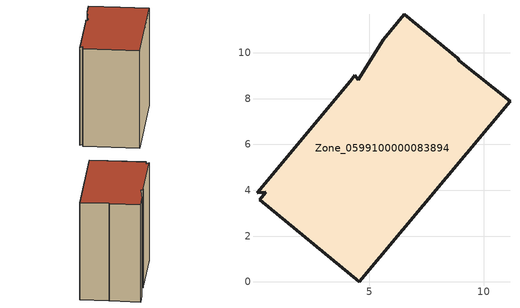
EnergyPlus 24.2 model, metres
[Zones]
Zone_0599100000083894
 floor ground (C_G): 4.51,8.83 5.6,10.56 6.52,11.68 8.85,9.77 8.93,9.65 11.14,7.89 4.56,0 0.23,3.57 0.48,3.9 0.1,3.88 4.16,8.75 4.37,9.03 z0
 wall outside (C_F): 0.23,3.57 4.56,0 11.14,7.89 8.93,9.65 8.85,9.77 6.52,11.68 5.6,10.56 4.51,8.83 4.37,9.03 4.16,8.75 0.1,3.88 0.48,3.9 0.23,3.57 z0:10.46
 roof outside (C_R): 5.6,10.56 4.51,8.83 4.37,9.03 4.16,8.75 0.1,3.88 0.48,3.9 0.23,3.57 4.56,0 11.14,7.89 8.93,9.65 8.85,9.77 6.52,11.68 z10.46
[BUILDING]
Pand.0599100000083894: North Axis=0; Terrain=City; Loads Convergence Tolerance Value=0.04; Temperature Convergence Tolerance Value=0.4; Solar Distribution=FullExterior; Maximum Number of Warmup Days=25; Minimum Number of Warmup Days=1
[Site:Location]
Rotterdam.The.Hague.AP_ZH_NLD Design_Conditions: Latitude=51.96; Longitude=4.45; Time Zone=1; Elevation=-4.5
[SITE:GROUNDTEMPERATURE:BUILDINGSURFACE]
18, 18, 18, 18, 18, 18, 18, 18, 18, 18, 18, 18
[MATERIAL] Thermal Absorptance=0.9; Solar Absorptance=0.7; Visible Absorptance=0.7
Name | Roughness | Thickness | Conductivity | Density | Specific Heat
G.TC.1946 | MediumSmooth | 0.15 | 1 | 540 | 1210
F.TC.1946 | Rough | 0.3 | 0.857143 | 1920 | 840
R.TC.1946 | MediumRough | 0.2 | 0.909091 | 1500 | 1000
[CONSTRUCTION]
C_G: G.TC.1946
C_F: F.TC.1946
C_R: R.TC.1946
[ZONE]
Zone_0599100000083894: Type=1; Multiplier=1; Ceiling Height=Autocalculate; Volume=Autocalculate; Floor Area=autocalculate; Part of Total Floor Area=Yes
[ZONEINFILTRATION:DESIGNFLOWRATE]
Infil_Zone_0599100000083894: Zone or ZoneList or Space or SpaceList=Zone_0599100000083894; Schedule=AlwaysOn; Design Flow Rate Calculation Method=Flow/Area; Flow Rate per Floor Area=0.003; Constant Term Coefficient=1; Temperature Term Coefficient=0; Velocity Term Coefficient=0; Velocity Squared Term Coefficient=0
[HVACTEMPLATE:ZONE:IDEALLOADSAIRSYSTEM]
Zone_0599100000083894: Maximum Heating Supply Air Temperature=50; Minimum Cooling Supply Air Temperature=13; Maximum Heating Supply Air Humidity Ratio=0.0156; Minimum Cooling Supply Air Humidity Ratio=0.0077; Heating Limit=NoLimit; Cooling Limit=NoLimit; Dehumidification Control Type=ConstantSensibleHeatRatio; Cooling Sensible Heat Ratio=0.7; Dehumidification Setpoint=60; Humidification Control Type=None; Humidification Setpoint=30; Outdoor Air Method=None; Outdoor Air Flow Rate per Person=0.00944; Outdoor Air Flow Rate per Zone Floor Area=0; Outdoor Air Flow Rate per Zone=0; Demand Controlled Ventilation Type=None; Outdoor Air Economizer Type=NoEconomizer; Heat Recovery Type=None; Sensible Heat Recovery Effectiveness=0.7; Latent Heat Recovery Effectiveness=0.65
[ZONECONTROL:THERMOSTAT]
ThermostatControl_Zone_0599100000083894: Zone or ZoneList=Zone_0599100000083894; Control Type Schedule=DualSetpointControlType; Control 1=Thermostat_Zone_0599100000083894; Temperature Difference Between Cutout And Setpoint=0
[THERMOSTATSETPOINT:DUALSETPOINT]
Thermostat_Zone_0599100000083894: Heating Setpoint Temperature Schedule=HeatingSetpoint_Zone_0599100000083894; Cooling Setpoint Temperature Schedule=CoolingSetpoint_Zone_0599100000083894
[SCHEDULE:COMPACT]
HeatingSetpoint_Zone_0599100000083894: Through: 12/31, For: AllDays, Until: 24:00, 21
CoolingSetpoint_Zone_0599100000083894: Through: 12/31, For: AllDays, Until: 24:00, 24
DualSetpointControlType: Through: 12/31, For: AllDays, Until: 24:00, 4
AlwaysOn: Through: 12/31, For: AllDays, Until: 24:00, 1
